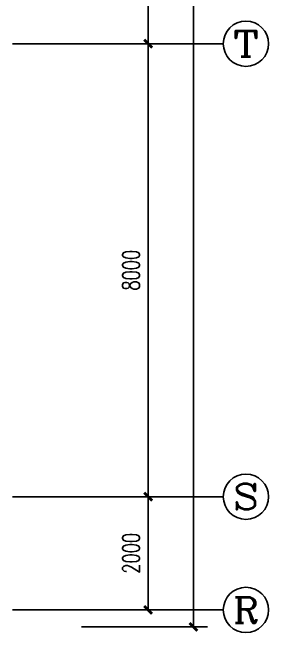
# Model space of a CAD drawing. Extents: x 190999 to 834799, y -200814 to 215286.
# Drawn here: x 643263 to 647785, y -66344 to -55391 of the extents above; entities that cross this region are included whole.
import ezdxf
from ezdxf.enums import TextEntityAlignment as Align

# ---------------------------------------------------------------- set-up
doc = ezdxf.new("R2010")
doc.units = 0
doc.header["$LTSCALE"] = 1000
doc.header["$MEASUREMENT"] = 0
doc.layers.add('AXIS', color=3, linetype='Continuous')
doc.layers.add('AXIS_TEXT', color=7, linetype='Continuous')
doc.styles.add('_TCH_AXIS', font='COMPLEX', dxfattribs={"bigfont": 'GBCBIG'})
doc.styles.add('COMPLEX', font='COMPLEX')
doc.styles.add('DIM_FONT', font='SIMPLEX', dxfattribs={"width": 0.7, "bigfont": 'GBCBIG'})
doc.dimstyles.new('DIMN', dxfattribs={"dimtxt": 300, "dimasz": 100, "dimexe": 250, "dimexo": 300, "dimgap": 150, "dimtad": 1, "dimdec": 0, "dimzin": 0, "dimdsep": 46, "dimtxsty": 'DIM_FONT', "dimblk": 'ARCHTICK', "dimcen": 0.09, "dimclrt": 7, "dimazin": 2, "dimtfac": 1, "dimtdec": 0, "dimtix": 1, "dimtmove": 2, "dimatfit": 3, "dimfxl": 0, "dimtolj": 1, "dimtzin": 0, "dimarcsym": 0})

# ---------------------------------------------------------------- blocks, each defined once
blk = doc.blocks.new('_ArchTick')
at = {"const_width": 0.5}
blk.add_lwpolyline([(-0.7, -0.7), (0.7, 0.7)], dxfattribs=at)
blk = doc.blocks.new('*D1428')
at = {"layer": 'AXIS', "color": 0, "lineweight": -2}
for p, q in [((644863, -63944), (645908, -63944)), ((645658, -65944), (645658, -63944)), ((644863, -65944), (645908, -65944))]:
    blk.add_line(p, q, dxfattribs=at)
at = {"layer": 'Defpoints', "color": 0}
for p in [(644563, -63944), (645658, -63944), (644563, -65944)]:
    blk.add_point(p, dxfattribs=at)
at = {"layer": 'AXIS', "color": 0, "lineweight": -2, "xscale": 100, "yscale": 100, "zscale": 100}
for p, rotation in [((645658, -63944), 90), ((645658, -65944), 270)]:
    blk.add_blockref('_ArchTick', p, dxfattribs=dict(at, rotation=rotation))
at = {"layer": 'AXIS', "color": 7, "insert": (645358, -64944), "char_height": 300, "attachment_point": 5, "rotation": 90, "style": 'DIM_FONT'}
blk.add_mtext('\\A1;2000', dxfattribs=at)
blk = doc.blocks.new('*D1429')
at = {"layer": 'AXIS', "color": 0, "lineweight": -2}
for p, q in [((644863, -55944), (645908, -55944)), ((645658, -63944), (645658, -55944)), ((644863, -63944), (645908, -63944))]:
    blk.add_line(p, q, dxfattribs=at)
at = {"layer": 'Defpoints', "color": 0}
for p in [(644563, -55944), (645658, -55944), (644563, -63944)]:
    blk.add_point(p, dxfattribs=at)
at = {"layer": 'AXIS', "color": 0, "lineweight": -2, "xscale": 100, "yscale": 100, "zscale": 100}
for p, rotation in [((645658, -55944), 90), ((645658, -63944), 270)]:
    blk.add_blockref('_ArchTick', p, dxfattribs=dict(at, rotation=rotation))
at = {"layer": 'AXIS', "color": 7, "insert": (645358, -59944), "char_height": 300, "attachment_point": 5, "rotation": 90, "style": 'DIM_FONT'}
blk.add_mtext('\\A1;8000', dxfattribs=at)
blk = doc.blocks.new('*D1430')
at = {"layer": 'AXIS', "color": 0, "lineweight": -2}
for p, q in [((644863, -51944), (645908, -51944)), ((645658, -55944), (645658, -51944)), ((644863, -55944), (645908, -55944))]:
    blk.add_line(p, q, dxfattribs=at)
at = {"layer": 'Defpoints', "color": 0}
for p in [(644563, -51944), (645658, -51944), (644563, -55944)]:
    blk.add_point(p, dxfattribs=at)
at = {"layer": 'AXIS', "color": 0, "lineweight": -2, "xscale": 100, "yscale": 100, "zscale": 100}
for p, rotation in [((645658, -51944), 90), ((645658, -55944), 270)]:
    blk.add_blockref('_ArchTick', p, dxfattribs=dict(at, rotation=rotation))
at = {"layer": 'AXIS', "color": 7, "insert": (645358, -53944), "char_height": 300, "attachment_point": 5, "rotation": 90, "style": 'DIM_FONT'}
blk.add_mtext('\\A1;4000', dxfattribs=at)
blk = doc.blocks.new('*D1437')
at = {"layer": 'AXIS', "color": 0, "lineweight": -2}
for p, q in [((644485, -38244), (646708, -38244)), ((646458, -66244), (646458, -38244)), ((644485, -66244), (646708, -66244))]:
    blk.add_line(p, q, dxfattribs=at)
at = {"layer": 'Defpoints', "color": 0}
for p in [(644185, -38244), (646458, -38244), (644185, -66244)]:
    blk.add_point(p, dxfattribs=at)
at = {"layer": 'AXIS', "color": 0, "lineweight": -2, "xscale": 100, "yscale": 100, "zscale": 100}
for p, rotation in [((646458, -38244), 90), ((646458, -66244), 270)]:
    blk.add_blockref('_ArchTick', p, dxfattribs=dict(at, rotation=rotation))
at = {"layer": 'AXIS', "color": 7, "insert": (646158, -52244), "char_height": 300, "attachment_point": 5, "rotation": 90, "style": 'DIM_FONT'}
blk.add_mtext('\\A1;28000', dxfattribs=at)
blk = doc.blocks.new('_AXISO')
blk.add_circle((0, 0), 0.5)
at = {"layer": 'AXIS_TEXT', "style": 'COMPLEX', "width": 1.041667}
blk.add_attdef('A', text='', height=0.56, dxfattribs=at).set_placement((-0.25, -0.28), (0.25, -0.28), align=Align.FIT)

msp = doc.modelspace()

# ---------------------------------------------------------------- linework, layer by layer
at = {"layer": 'AXIS'}
for p, q in [((643263.1, -55944.4), (646984.6, -55944.4)), ((643263.1, -63944.4), (646984.6, -63944.4)), ((643263.1, -65944.4), (646984.6, -65944.4))]:
    msp.add_line(p, q, dxfattribs=at)

# ---------------------------------------------------------------- block references
ref = msp.add_blockref('_AXISO', (647384.6, -55944.4), dxfattribs=dict(at, xscale=800, yscale=800, zscale=800))
ref.add_attrib('A', 'T', dxfattribs={"layer": 'AXIS_TEXT', "height": 452.5, "style": '_TCH_AXIS', "width": 1.4}).set_placement((647158.3, -56170.7), (647610.9, -56170.7), align=Align.FIT)
ref = msp.add_blockref('_AXISO', (647384.6, -63944.4), dxfattribs=dict(at, xscale=800, yscale=800, zscale=800))
ref.add_attrib('A', 'S', dxfattribs={"layer": 'AXIS_TEXT', "height": 452.5, "style": '_TCH_AXIS', "width": 1.5}).set_placement((647158.3, -64170.7), (647610.9, -64170.7), align=Align.FIT)
ref = msp.add_blockref('_AXISO', (647384.6, -65944.4), dxfattribs=dict(at, xscale=800, yscale=800, zscale=800))
ref.add_attrib('A', 'R', dxfattribs={"layer": 'AXIS_TEXT', "height": 452.5, "style": '_TCH_AXIS', "width": 1.166667}).set_placement((647158.3, -66170.7), (647610.9, -66170.7), align=Align.FIT)

# ---------------------------------------------------------------- dimensions: what is measured, and where the dimension line sits
for p1, p2, distance, picture, middle in [((644185.3, -66244.4), (644185.3, -38244.4), -2272.2, '*D1437', (646157.5, -52244.4)), ((644563.1, -55944.4), (644563.1, -51944.4), -1094.4, '*D1430', (645357.5, -53944.4)), ((644563.1, -63944.4), (644563.1, -55944.4), -1094.4, '*D1429', (645357.5, -59944.4)), ((644563.1, -65944.4), (644563.1, -63944.4), -1094.4, '*D1428', (645357.5, -64944.4))]:
    dim = msp.add_aligned_dim(p1=p1, p2=p2, distance=distance, dimstyle='DIMN', dxfattribs=at)
    dim.commit()
    dim.dimension.update_dxf_attribs({"geometry": picture, "text_midpoint": middle})

doc.saveas('drawing.dxf')
